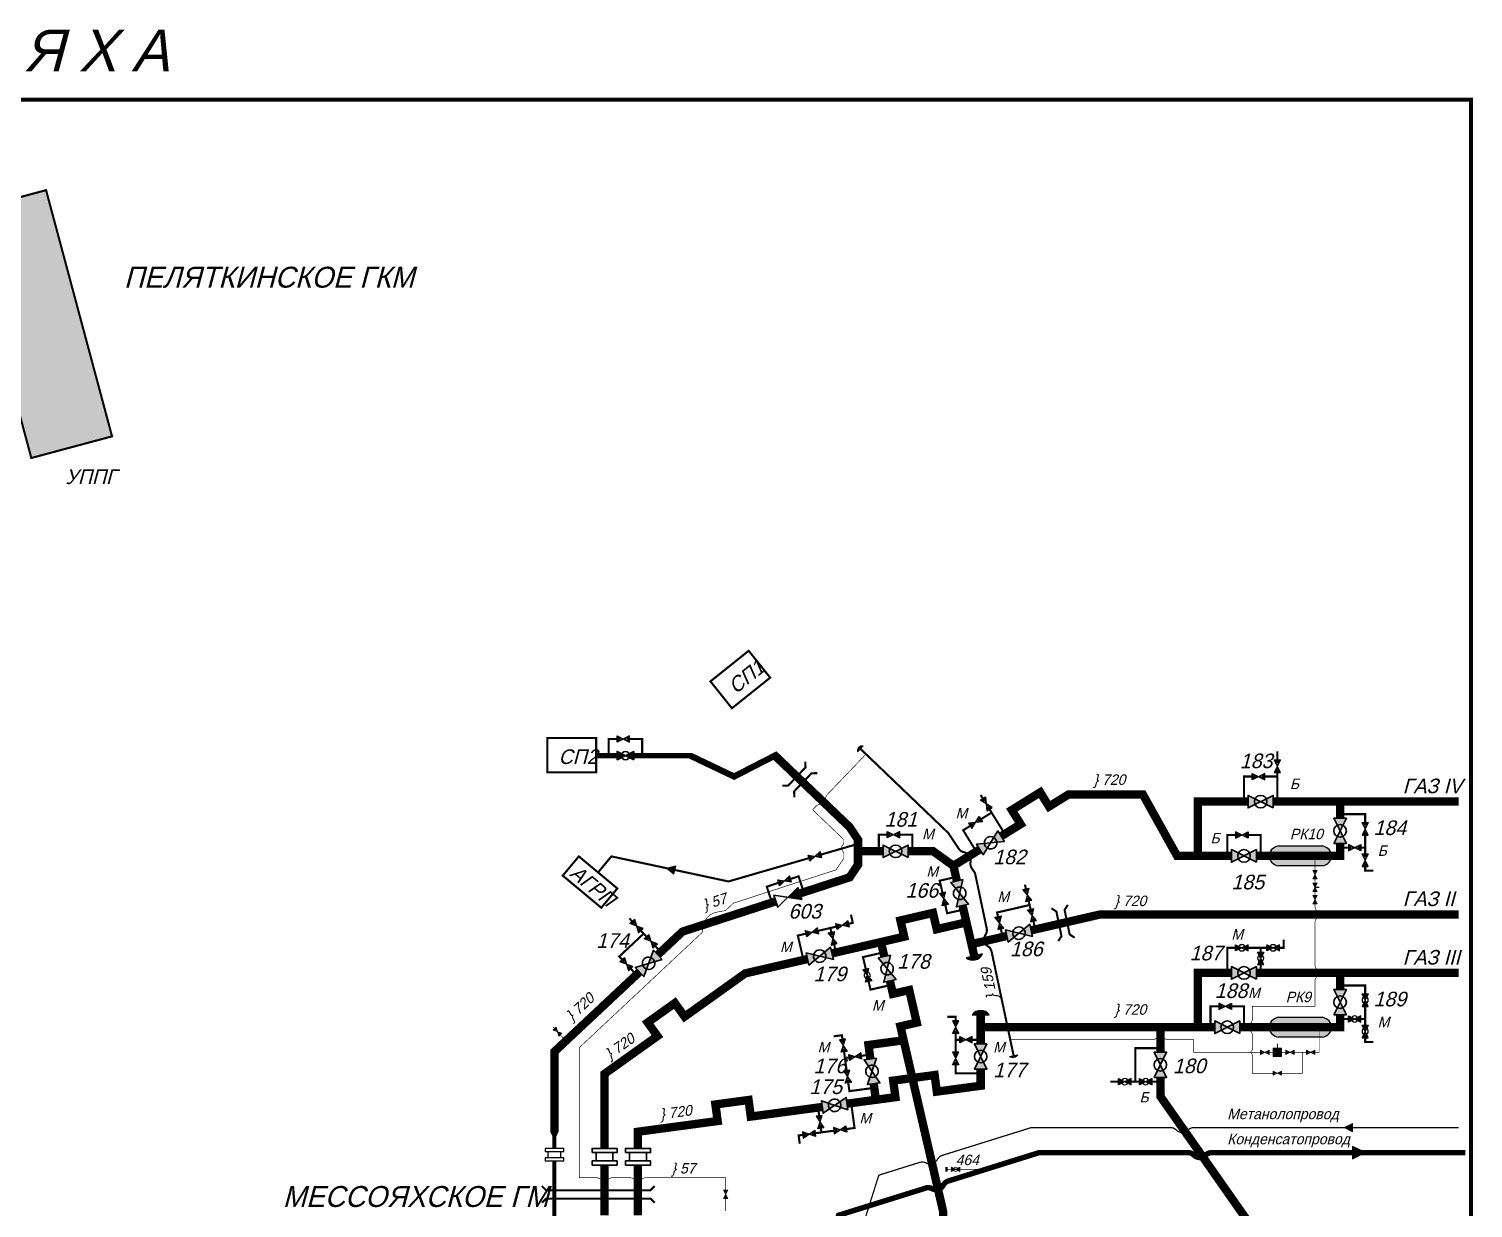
# Paper-space layout 'Layout1' of a CAD drawing. Header units: millimetres. Extents: x 4 to 970, y 6 to 602.
# Drawn here: x 624 to 969.5, y 319.9 to 602.1 of the extents above; entities that cross this region are included whole.
import ezdxf

# ---------------------------------------------------------------- set-up
doc = ezdxf.new("R2010")
doc.units = ezdxf.units.MM
for name, color, linetype in [('ВТС', 7, 'Continuous'), ('Диафрагмы', 7, 'Continuous'), ('Заглушки сферич.', 7, 'Continuous'), ('Заглушки фланц.', 7, 'Continuous'), ('Задвижки ручн.ВД', 7, 'Continuous'), ('Клапаны обр.', 7, 'Continuous'), ('Краны шар.ВД', 7, 'Continuous'), ('Напр.потока ср.жидк.', 7, 'Continuous'), ('Переезды', 7, 'Continuous'), ('Площадки', 7, 'Continuous'), ('Рамка', 7, 'Continuous'), ('Трубы 0057', 7, 'Continuous'), ('Трубы 0114', 7, 'Continuous'), ('Трубы 0159', 7, 'Continuous'), ('Трубы 0273', 7, 'Continuous'), ('Трубы 0325', 7, 'Continuous'), ('Трубы 0720', 7, 'Continuous'), ('Э01', 7, 'Continuous')]:
    doc.layers.add(name, color=color, linetype=linetype)
doc.styles.add('# елементов', font='ruslat.shx', dxfattribs={"oblique": 15, "height": 2.5})
doc.styles.add('# елементов 3.5', font='ruslat.shx', dxfattribs={"oblique": 15, "height": 3.5})
doc.styles.add('Наим. объектов', font='ruslat.shx', dxfattribs={"oblique": 15, "height": 3.5})
doc.styles.add('Наим. труб', font='ruslat.shx', dxfattribs={"oblique": 15, "height": 2.5})
doc.styles.add('Рамка 10', font='ruslat.shx', dxfattribs={"oblique": 15, "height": 10})
doc.styles.add('Рамка 5', font='ruslat.shx', dxfattribs={"oblique": 15, "height": 5})

# ---------------------------------------------------------------- blocks, each defined once
blk = doc.blocks.new('Задвижка ручн.ВД')
at = {"layer": 'Задвижки ручн.ВД', "linetype": 'ByBlock', "lineweight": -2}
h = blk.add_hatch(color=0, dxfattribs=at)
edge = h.paths.add_edge_path()
edge.add_ellipse((0.5, 0), major_axis=(0.177, 0.177), ratio=1, start_angle=108.4349, end_angle=135, ccw=False)
edge.add_line((0.28, 0.11), (0, 0.25))
edge.add_line((0, 0.25), (0, -0.25))
edge.add_line((0, -0.25), (0.28, -0.11))
edge.add_ellipse((0.5, 0), major_axis=(-0.177, 0.177), ratio=1, start_angle=45, end_angle=71.5651, ccw=False)
edge = h.paths.add_edge_path()
edge.add_line((0.5, 0), (0.28, 0.11))
edge.add_ellipse((0.5, 0), major_axis=(0.177, 0.177), ratio=1, start_angle=108.4349, end_angle=135)
edge.add_ellipse((0.5, 0), major_axis=(-0.177, 0.177), ratio=1, start_angle=45, end_angle=71.5651)
edge.add_line((0.28, -0.11), (0.5, 0))
edge = h.paths.add_edge_path()
edge.add_line((0.5, 0), (0.72, -0.11))
edge.add_ellipse((0.5, 0), major_axis=(0.177, 0.177), ratio=1, start_angle=288.4349, end_angle=315)
edge.add_ellipse((0.5, 0), major_axis=(-0.177, 0.177), ratio=1, start_angle=225, end_angle=251.5651)
edge.add_line((0.72, 0.11), (0.5, 0))
edge = h.paths.add_edge_path()
edge.add_ellipse((0.5, 0), major_axis=(0.177, 0.177), ratio=1, start_angle=288.4349, end_angle=315, ccw=False)
edge.add_line((0.72, -0.11), (1, -0.25))
edge.add_line((1, -0.25), (1, 0.25))
edge.add_line((1, 0.25), (0.72, 0.11))
edge.add_ellipse((0.5, 0), major_axis=(-0.177, 0.177), ratio=1, start_angle=225, end_angle=251.5651, ccw=False)
at = {"layer": 'Задвижки ручн.ВД', "color": 0, "linetype": 'ByBlock', "lineweight": -2}
blk.add_lwpolyline([(1, 0.25), (0, -0.25), (0, 0.25), (1, -0.25)], close=True, dxfattribs=at)
blk = doc.blocks.new('Диафрагма')
at = {"layer": 'Диафрагмы', "color": 0, "linetype": 'ByBlock', "lineweight": -2}
for p, q in [((0.75, 0.5), (0.25, 0.5)), ((0.75, -0.5), (0.25, -0.5))]:
    blk.add_line(p, q, dxfattribs=at)
for points in [[(0.25, -0.75), (0.25, 0.75), (0, 0.75), (0, -0.75)], [(1, -0.75), (1, 0.75), (0.75, 0.75), (0.75, -0.75)]]:
    blk.add_lwpolyline(points, close=True, dxfattribs=at)
blk = doc.blocks.new('Пересеч. 057-720')
at = {"layer": 'Трубы 0057', "const_width": 0.15}
blk.add_lwpolyline([(-1.95, 0, -0.148069), (-1.12, -0.25), (-0.83, -0.45, 0.302776), (0.83, -0.45), (1.12, -0.25, -0.148069), (1.95, 0)], format="xyb", dxfattribs=at)
blk = doc.blocks.new('Напр.потока ср.жидк.')
at = {"layer": 'Напр.потока ср.жидк.', "linetype": 'ByBlock', "lineweight": -2}
blk.add_hatch(color=0, dxfattribs=at).paths.add_polyline_path([(0, 0.5), (0, -0.5), (1, 0)])
at = {"layer": 'Напр.потока ср.жидк.', "color": 0, "linetype": 'ByBlock', "lineweight": -2}
blk.add_lwpolyline([(0, 0.5), (0, -0.5), (1, 0), (0, 0.5)], dxfattribs=at)
blk = doc.blocks.new('Кран шар.ВД')
at = {"layer": 'Краны шар.ВД', "linetype": 'ByBlock', "lineweight": -2}
h = blk.add_hatch(color=0, dxfattribs=at)
edge = h.paths.add_edge_path()
edge.add_ellipse((0.5, 0), major_axis=(0.177, 0.177), ratio=1, start_angle=108.43495, end_angle=135, ccw=False)
edge.add_line((0.276, 0.112), (0, 0.25))
edge.add_line((0, 0.25), (0, -0.25))
edge.add_line((0, -0.25), (0.276, -0.112))
edge.add_ellipse((0.5, 0), major_axis=(-0.177, 0.177), ratio=1, start_angle=45, end_angle=71.56505, ccw=False)
edge = h.paths.add_edge_path()
edge.add_line((0.5, 0), (0.276, 0.112))
edge.add_ellipse((0.5, 0), major_axis=(0.177, 0.177), ratio=1, start_angle=108.43495, end_angle=135)
edge.add_ellipse((0.5, 0), major_axis=(-0.177, 0.177), ratio=1, start_angle=45, end_angle=71.56505)
edge.add_line((0.276, -0.112), (0.5, 0))
edge = h.paths.add_edge_path()
edge.add_line((0.5, 0), (0.724, -0.112))
edge.add_ellipse((0.5, 0), major_axis=(0.177, 0.177), ratio=1, start_angle=288.43495, end_angle=315)
edge.add_ellipse((0.5, 0), major_axis=(-0.177, 0.177), ratio=1, start_angle=225, end_angle=251.56505)
edge.add_line((0.724, 0.112), (0.5, 0))
edge = h.paths.add_edge_path()
edge.add_ellipse((0.5, 0), major_axis=(0.177, 0.177), ratio=1, start_angle=288.43495, end_angle=315, ccw=False)
edge.add_line((0.724, -0.112), (1, -0.25))
edge.add_line((1, -0.25), (1, 0.25))
edge.add_line((1, 0.25), (0.724, 0.112))
edge.add_ellipse((0.5, 0), major_axis=(-0.177, 0.177), ratio=1, start_angle=225, end_angle=251.56505, ccw=False)
at = {"layer": 'Краны шар.ВД', "color": 0, "linetype": 'ByBlock', "lineweight": -2}
blk.add_lwpolyline([(0, 0.25), (1, -0.25), (1, 0.25), (0, -0.25)], close=True, dxfattribs=at)
blk.add_lwpolyline([(0.25, 0, 1), (0.75, 0, 1), (0.25, 0)], format="xyb", close=True, dxfattribs=at)
blk = doc.blocks.new('Заглушка фланц.')
at = {"layer": 'Заглушки фланц.'}
for points in [[(0, 0.5), (0, -0.5)], [(0.25, 0.5), (0.25, -0.5)]]:
    blk.add_lwpolyline(points, dxfattribs=at)
blk = doc.blocks.new('ВТС')
at = {"layer": 'ВТС', "linetype": 'ByBlock', "lineweight": -2}
blk.add_hatch(color=0, dxfattribs=at).paths.add_polyline_path([(0.15, 0.2, 0.75), (0.15, -0.2), (0.85, -0.2, 0.75), (0.85, 0.2)])
at = {"layer": 'ВТС', "color": 0, "linetype": 'ByBlock', "lineweight": -2}
blk.add_lwpolyline([(0.15, -0.2, -0.75), (0.15, 0.2), (0.85, 0.2, -0.75), (0.85, -0.2)], format="xyb", close=True, dxfattribs=at)
blk = doc.blocks.new('Э01')
at = {"layer": 'Э01', "linetype": 'ByBlock', "lineweight": -2}
blk.add_hatch(color=0, dxfattribs=at).paths.add_polyline_path([(0, 0.5), (0, -0.5), (1, -0.5), (1, 0.5)])
at = {"layer": 'Э01', "color": 0, "linetype": 'ByBlock', "lineweight": -2}
blk.add_lwpolyline([(0, 0.5), (1, 0.5), (1, -0.5), (0, -0.5)], close=True, dxfattribs=at)
blk.add_lwpolyline([(0.5, 0.5), (0.5, 1)], dxfattribs=at)
blk = doc.blocks.new('Пересеч. 057-114')
at = {"layer": 'Трубы 0057', "const_width": 0.15}
blk.add_lwpolyline([(-0.71, 0, -0.198912), (-0.35, -0.15), (-0.35, -0.15, 0.414214), (0.35, -0.15), (0.35, -0.15, -0.198912), (0.71, 0)], format="xyb", dxfattribs=at)
blk = doc.blocks.new('Пересеч. 114-720')
at = {"layer": 'Трубы 0114', "color": 0, "linetype": 'ByBlock', "lineweight": -2, "const_width": 0.3}
blk.add_lwpolyline([(-2.83, 0, -0.198912), (-1.41, -0.59), (-1.41, -0.59, 0.414214), (1.41, -0.59), (1.41, -0.59, -0.198912), (2.83, 0)], format="xyb", dxfattribs=at)
blk = doc.blocks.new('Пересеч. 325-720')
at = {"layer": 'Трубы 0325', "color": 0, "linetype": 'ByBlock', "lineweight": -2, "const_width": 1.3}
blk.add_lwpolyline([(-2.83, 0, -0.198912), (-1.41, -0.59), (-1.41, -0.59, 0.414214), (1.41, -0.59), (1.41, -0.59, -0.198912), (2.83, 0)], format="xyb", dxfattribs=at)
blk = doc.blocks.new('Заглушка сфер.')
at = {"layer": 'Заглушки сферич.', "linetype": 'ByBlock', "lineweight": -2}
blk.add_hatch(color=0, dxfattribs=at).paths.add_polyline_path([(0, 0.5, 0.5), (0, -0.5)])
at = {"layer": 'Заглушки сферич.', "color": 0, "linetype": 'ByBlock', "lineweight": -2}
blk.add_line((0, -0.5), (0, 0.5), dxfattribs=at)
blk.add_arc((0.375, 0), 0.625, 126.8699, 233.1301, dxfattribs=at)
blk = doc.blocks.new('Пересеч. 057-325')
at = {"layer": 'Трубы 0057', "const_width": 0.15}
blk.add_lwpolyline([(-1.41, 0, -0.198912), (-0.71, -0.29), (-0.71, -0.29, 0.414214), (0.71, -0.29), (0.71, -0.29, -0.198912), (1.41, 0)], format="xyb", dxfattribs=at)
blk = doc.blocks.new('Пересеч. 159-720')
at = {"layer": 'Трубы 0159', "const_width": 0.5}
blk.add_lwpolyline([(-2.83, 0, -0.198912), (-1.41, -0.59), (-1.41, -0.59, 0.414214), (1.41, -0.59), (1.41, -0.59, -0.198912), (2.83, 0)], format="xyb", dxfattribs=at)
blk = doc.blocks.new('Клапан обр.')
at = {"layer": 'Клапаны обр.', "linetype": 'ByBlock', "lineweight": -2}
blk.add_hatch(color=0, dxfattribs=at).paths.add_polyline_path([(0, 0.25), (0, -0.25), (0.5, 0)])
at = {"layer": 'Клапаны обр.', "color": 0, "linetype": 'ByBlock', "lineweight": -2}
blk.add_lwpolyline([(0, -0.25), (0, 0.25), (1, -0.25), (1, 0.25)], close=True, dxfattribs=at)

psp = doc.layouts.get("Layout1")

# ---------------------------------------------------------------- hatches: boundary and pattern name
at = {"layer": 'Площадки', "lineweight": 15}
psp.add_hatch(color=9, dxfattribs=at).paths.add_polyline_path([(628.07, 563.52), (608.76, 558.34), (624.54, 499.42), (643.86, 504.6)])

# ---------------------------------------------------------------- linework, layer by layer
at = {"layer": 'Задвижки ручн.ВД', "lineweight": 25}
psp.add_line((931.71, 396.69), (932.71, 396.69), dxfattribs=at)
at = {"layer": 'Переезды', "const_width": 0.5}
for points in [[(809.76, 426.77), (809.79, 425.36), (805.64, 421.03), (804.22, 421)], [(812.65, 424), (811.23, 423.97), (807.08, 419.64), (807.11, 418.23)], [(868.65, 391.65), (869.83, 390.87), (871.05, 385), (870.28, 383.82)], [(872.57, 392.46), (871.79, 391.28), (873.01, 385.41), (874.19, 384.63)], [(746.71, 325.19), (747.71, 324.19), (772.71, 324.19), (773.71, 325.19)], [(746.71, 321.19), (747.71, 322.19), (772.71, 322.19), (773.71, 321.19)]]:
    psp.add_lwpolyline(points, dxfattribs=at)
at = {"layer": 'Площадки', "const_width": 0.5}
for points in [[(608.76, 558.34), (628.07, 563.52), (643.86, 504.6), (624.54, 499.42)], [(787.05, 445.96), (796.2, 453.28), (801.34, 446.85), (792.19, 439.53)], [(747.99, 432.42), (759.71, 432.42), (759.71, 424.19), (747.99, 424.19)], [(755.55, 404.08), (764.77, 396.4), (760.93, 391.79), (751.71, 399.47)]]:
    psp.add_lwpolyline(points, close=True, dxfattribs=at)
at = {"layer": 'Рамка', "const_width": 1}
psp.add_lwpolyline([(969.05, 6.19), (4.71, 6.19), (4.71, 585.19), (969.05, 585.19)], close=True, dxfattribs=at)
at = {"layer": 'Трубы 0057', "const_width": 0.15}
for points in [[(824.27, 428.55), (815.02, 418.9)], [(812.31, 416.08), (811.51, 415.23), (818.97, 408.08), (818.97, 407.51)], [(931.71, 404.19), (931.71, 400.69)], [(931.71, 398.69), (931.71, 397.69)], [(931.71, 395.69), (931.71, 394.69)], [(931.71, 392.69), (931.71, 392.15)], [(931.71, 388.24), (931.71, 378.15)], [(931.71, 374.24), (931.71, 368.19), (916.71, 368.19), (916.71, 365.15)], [(749.74, 362.86), (749.4, 363.23)], [(932.71, 363.19), (932.71, 357.19), (931.71, 357.19)], [(752.48, 359.94), (751.11, 361.4)], [(892.76, 360.19), (858.79, 360.19)], [(918.71, 357.19), (902.71, 357.19), (902.71, 360.19), (896.67, 360.19)], [(916.71, 361.24), (916.71, 357.9)], [(916.71, 356.49), (916.71, 352.19), (921.71, 352.19)], [(924.71, 357.19), (920.71, 357.19)], [(923.71, 352.19), (928.71, 352.19), (928.71, 357.19)], [(929.71, 357.19), (926.71, 357.19)], [(843.71, 329.19), (844.71, 329.19)], [(846.71, 329.19), (852.91, 329.19)], [(763.67, 327.19), (767.76, 327.19)], [(771.67, 327.19), (790.71, 327.19), (790.71, 324.19)], [(790.71, 322.19), (790.71, 319.19)]]:
    psp.add_lwpolyline(points, dxfattribs=at)
at = {"layer": 'Трубы 0057'}
psp.add_lwpolyline([(818.97, 404.68, 0.15, 0.15, 0), (818.97, 403.66, 0.15, 0.15, 0), (817.1, 400.86, 0.15, 0.15, 0), (792.54, 392.88, 0.15, 0.15, 0), (790.68, 391.13, 0.15, 0.15, 0), (788.55, 390.73, 0.15, 0.15, 0.322692), (785.32, 387.34, 0.15, 0.15, 0), (785.13, 385.93, 0.15, 0.15, 0), (755.71, 358.35, 0.15, 0.15, 0), (755.71, 327.19, 0.15, 0.15, 0), (759.76, 327.19, 0, 0, 0)], format="xyseb", dxfattribs=at)
at = {"layer": 'Трубы 0114', "color": 5, "const_width": 0.3}
for points in [[(842.53, 332.53), (863.84, 339.19), (897.11, 339.19)], [(902.76, 339.19), (966.05, 339.19)], [(818.71, 272.02), (818.71, 278.19), (814.71, 278.19), (814.71, 286.19), (818.71, 286.19), (818.71, 300.48), (827.34, 327.79), (837.13, 330.85)]]:
    psp.add_lwpolyline(points, dxfattribs=at)
at = {"layer": 'Трубы 0159', "const_width": 0.5}
for points in [[(764.71, 432.19), (762.71, 432.19), (762.71, 428.19)], [(922.71, 427.19), (922.71, 429.19)], [(916.71, 423.19), (914.71, 423.19), (914.71, 417.19)], [(922.71, 423.19), (919.71, 423.19)], [(922.71, 417.19), (922.71, 424.19)], [(852.22, 417.95), (851.69, 418.8)], [(851.77, 412.97), (854.33, 414.55)], [(857.49, 409.45), (853.8, 415.4)], [(850.68, 405.23), (847.52, 410.33), (849.22, 411.39)], [(943.71, 412.19), (943.71, 414.19), (937.71, 414.19)], [(829.35, 409.3), (827.35, 409.3), (827.35, 405.3)], [(912.71, 409.19), (910.71, 409.19), (910.71, 404.19)], [(943.71, 409.19), (943.71, 404.69)], [(810.64, 403.67), (791.36, 398.08), (763.36, 404.08), (760.16, 400.24)], [(822.36, 407.08), (813.52, 404.51)], [(937.71, 406.19), (939.71, 406.19)], [(942.71, 406.19), (943.71, 406.19)], [(853.16, 386.82), (850.36, 400.08), (849.59, 401.23)], [(809.37, 395.51), (808.14, 399.31), (806.24, 398.69)], [(862.53, 396.35), (862.3, 397.32)], [(843.25, 392.41), (843.7, 390.46), (847.6, 391.36)], [(855.86, 389.68), (855.63, 390.65), (863.43, 392.45)], [(863.65, 391.48), (863.2, 393.42)], [(768.33, 388.51), (767.64, 389.24)], [(812.83, 386.27), (817.21, 387.28)], [(815.98, 385.97), (815.75, 386.94)], [(864.78, 386.6), (864.33, 388.55)], [(765.91, 379.39), (765.23, 380.12), (771.06, 385.59)], [(771.75, 384.86), (770.38, 386.32)], [(809.91, 385.59), (807.96, 385.14), (809.31, 379.3)], [(856.98, 384.8), (856.53, 386.75)], [(775.17, 381.21), (773.8, 382.67)], [(817.1, 381.09), (816.65, 383.04)], [(859.6, 356.4), (854.33, 381.29)], [(912.71, 382.19), (910.71, 382.19), (910.71, 376.19)], [(915.71, 382.19), (920.21, 382.19)], [(918.71, 381.19), (918.71, 382.19)], [(769.33, 375.74), (767.96, 377.2)], [(918.71, 376.19), (918.71, 378.19)], [(824.9, 374.14), (825.35, 372.19), (830.22, 373.31)], [(943.71, 371.19), (943.71, 373.19), (937.71, 373.19)], [(908.71, 368.19), (906.71, 368.19), (906.71, 363.19)], [(943.71, 368.19), (943.71, 363.69)], [(937.71, 365.19), (939.71, 365.19)], [(942.71, 365.19), (943.71, 365.19)], [(845.71, 357.19), (845.71, 361.69)], [(846.71, 360.19), (845.71, 360.19)], [(851.71, 360.19), (849.71, 360.19)], [(819.63, 352.85), (819.03, 357.31)], [(820.22, 355.96), (819.23, 355.82)], [(825.18, 356.62), (823.2, 356.36)], [(894.71, 358.19), (888.71, 358.19), (888.71, 350.19)], [(845.71, 354.19), (845.71, 352.19), (851.71, 352.19)], [(820.03, 349.88), (820.3, 347.9), (826.24, 348.69)], [(884.71, 350.19), (882.71, 350.19)], [(889.71, 350.19), (887.71, 350.19)], [(894.71, 350.19), (892.71, 350.19)], [(812.81, 343.97), (813.07, 341.99)], [(819.55, 338.82), (821.53, 339.09), (820.73, 345.04)], [(813.47, 339.02), (813.6, 338.03)], [(816.58, 338.43), (812.12, 337.83)]]:
    psp.add_lwpolyline(points, dxfattribs=at)
at = {"layer": 'Трубы 0159'}
for points in [[(770.71, 428.19, 0.5, 0.5, 0), (770.71, 432.19, 0.5, 0.5, 0), (767.71, 432.19, 0, 0, 0)], [(846.45, 405.94, 0.5, 0.5, 0), (843.95, 409.69, 0.5, 0.5, 0), (822.92, 429.84, 0, 0, 0)], [(835.35, 405.3, 0.5, 0.5, 0), (835.35, 409.3, 0.5, 0.5, 0), (832.35, 409.3, 0, 0, 0)], [(918.71, 404.19, 0.5, 0.5, 0), (918.71, 409.19, 0.5, 0.5, 0), (915.71, 409.19, 0, 0, 0)], [(943.71, 401.69, 0.5, 0.5, 0), (943.71, 400.69, 0.5, 0.5, 0), (945.71, 400.69, 0, 0, 0)], [(801.77, 393.03, 0.5, 0.5, 0), (800.53, 396.84, 0.5, 0.5, 0), (803.38, 397.77, 0, 0, 0)], [(845.8, 399.16, 0.5, 0.5, 0), (841.9, 398.26, 0.5, 0.5, 0), (842.58, 395.34, 0, 0, 0)], [(820.14, 387.95, 0.5, 0.5, 0), (821.11, 388.18, 0.5, 0.5, 0), (820.66, 390.13, 0, 0, 0)], [(923.21, 382.19, 0.5, 0.5, 0), (924.21, 382.19, 0.5, 0.5, 0), (924.21, 384.19, 0, 0, 0)], [(828.43, 381.11, 0.5, 0.5, 0), (823.55, 379.98, 0.5, 0.5, 0), (824.23, 377.06, 0, 0, 0)], [(914.71, 363.19, 0.5, 0.5, 0), (914.71, 368.19, 0.5, 0.5, 0), (911.71, 368.19, 0, 0, 0)], [(845.71, 364.69, 0.5, 0.5, 0), (845.71, 365.69, 0.5, 0.5, 0), (843.71, 365.69, 0, 0, 0)], [(818.64, 360.28, 0.5, 0.5, 0), (818.5, 361.28, 0.5, 0.5, 0), (816.52, 361.01, 0, 0, 0)], [(943.71, 360.69, 0.5, 0.5, 0), (943.71, 359.69, 0.5, 0.5, 0), (945.71, 359.69, 0, 0, 0)], [(809.14, 337.43, 0.5, 0.5, 0), (808.15, 337.3, 0.5, 0.5, 0), (808.42, 335.31, 0, 0, 0)]]:
    psp.add_lwpolyline(points, format="xyseb", dxfattribs=at)
at = {"layer": 'Трубы 0273', "const_width": 1}
for points in [[(749.71, 334.19), (749.71, 337.19)], [(749.71, 290.19), (749.71, 294.19), (740.71, 294.19), (740.71, 312.19), (749.71, 312.19), (749.71, 331.19)]]:
    psp.add_lwpolyline(points, dxfattribs=at)
at = {"layer": 'Трубы 0325', "color": 1, "const_width": 1.3}
for points in [[(843.95, 326.39), (865.71, 333.19), (901.31, 333.19)], [(906.96, 333.19), (967.71, 333.19)], [(811.71, 272.02), (811.71, 278.19), (807.71, 278.19), (807.71, 286.19), (811.71, 286.19), (811.71, 299.19), (817.71, 318.19), (838.55, 324.7)]]:
    psp.add_lwpolyline(points, dxfattribs=at)
at = {"layer": 'Трубы 0720'}
for points in [[(764.71, 428.2, 1.3, 1.3, 0), (759.71, 428.19, 0, 0, 0)], [(808.42, 395.2, 2, 2, 0), (820.36, 399.08, 2, 2, 0), (822.36, 402.08, 2, 2, 0), (822.36, 408.08, 2, 2, 0), (820.36, 411.08, 2, 2, 0), (802.48, 428.21, 1.5, 1.5, 0), (792.71, 423.19, 1.5, 1.5, 0), (782.18, 428.21, 1.3, 1.3, 0), (768.71, 428.2, 1.3, 1.3, 0)], [(911.71, 404.19, 2, 2, 0), (898.71, 404.19, 2, 2, 0), (890.52, 418.9, 2, 2, 0), (872.74, 418.9, 2, 2, 0), (868.07, 416.01, 2, 2, 0), (865.96, 419.41, 2, 2, 0), (859.16, 415.19, 2, 2, 0), (861.27, 411.79, 2, 2, 0), (856.64, 408.92, 0, 0, 0)], [(966.05, 417.19, 2, 2, 0), (921.71, 417.19, 0, 0, 0)], [(847.37, 392.34, 2, 2, 0), (850.16, 380.28, 0, 0, 0)], [(966.05, 390.19, 2, 2, 0), (880.33, 390.19, 2, 2, 0), (863.8, 386.38, 0, 0, 0)], [(761.71, 334.19, 2, 2, 0), (761.71, 352.05, 2, 2, 0), (774.36, 361.08, 2, 2, 0), (772.03, 364.33, 2, 2, 0), (778.54, 368.98, 2, 2, 0), (780.87, 365.73, 2, 2, 0), (795.36, 376.08, 2, 2, 0), (810.28, 379.52, 0, 0, 0)], [(749.71, 338.19, 2, 2, 0), (749.71, 357.35, 2, 2, 0), (770.06, 376.42, 0, 0, 0)], [(917.71, 376.19, 2, 2, 0), (966.05, 376.19, 2, 2, 0)], [(842.71, 307.19, 2, 2, 0), (842.71, 319.19, 2, 2, 0), (832.51, 363.4, 2, 2, 0), (836.41, 364.3, 2, 2, 0), (834.61, 372.09, 2, 2, 0), (830.71, 371.19, 2, 2, 0), (830, 374.29, 0, 0, 0)], [(851.71, 359.19, 2, 2, 0), (851.71, 366.19, 0, 0, 0)], [(826.11, 349.68, 2, 2, 0), (826.63, 345.83, 0, 0, 0)], [(894.71, 351.19, 2, 2, 0), (894.71, 346.65, 2, 2, 0), (921.05, 309.03, 2, 2, 0), (924.33, 311.32, 2, 2, 0), (928.92, 304.77, 2, 2, 0), (925.64, 302.48, 2, 2, 0), (928.51, 298.38, 0, 0, 0)], [(749.71, 337.19, 1, 2, 0), (749.71, 338.19, 2, 2, 0)]]:
    psp.add_lwpolyline(points, format="xyseb", dxfattribs=at)
at = {"layer": 'Трубы 0720', "const_width": 2}
for points in [[(915.71, 417.19), (903.71, 417.19), (903.71, 404.19)], [(937.71, 417.19), (937.71, 413.19)], [(937.71, 407.19), (937.71, 404.19), (917.71, 404.19)], [(823.35, 405.3), (828.35, 405.3)], [(834.35, 405.3), (840.35, 405.3), (845.18, 401.83)], [(845.18, 401.83), (851.53, 405.76)], [(845.18, 401.83), (846.02, 398.18)], [(774.44, 380.53), (780.36, 386.08), (802.72, 393.34)], [(816.13, 380.87), (833.41, 384.86), (832.51, 388.75), (840.3, 390.55), (841.2, 386.66), (848.31, 388.3)], [(828.65, 380.13), (827.86, 383.58)], [(849.51, 383.08), (857.96, 385.03)], [(911.71, 376.19), (903.71, 376.19), (903.71, 363.19)], [(937.71, 376.19), (937.71, 372.19)], [(937.71, 366.19), (937.71, 363.19), (913.71, 363.19)], [(907.71, 363.19), (851.71, 363.19)], [(894.71, 363.19), (894.71, 357.19)], [(833.28, 360.07), (824.87, 358.94), (825.31, 355.63)], [(819.74, 344.9), (831.31, 346.46), (830.78, 350.42), (840.69, 351.75), (841.22, 347.79), (851.71, 349.19), (851.71, 353.19)], [(769.71, 334.19), (769.71, 338.19), (788.77, 340.75), (788.24, 344.71), (796.17, 345.78), (796.7, 341.81), (813.8, 344.11)], [(761.71, 318.19), (761.71, 330.19)], [(769.71, 318.19), (769.71, 330.19)]]:
    psp.add_lwpolyline(points, dxfattribs=at)

# ---------------------------------------------------------------- block references
at = {"layer": 'ВТС', "xscale": 15, "yscale": 12}
for p in [(920.71, 404.19), (920.71, 363.19)]:
    psp.add_blockref('ВТС', p, dxfattribs=at)
at = {"layer": 'Диафрагмы', "lineweight": 25, "xscale": 3, "yscale": 3, "rotation": 270}
psp.add_blockref('Диафрагма', (749.71, 334.19), dxfattribs=at)
at = {"layer": 'Диафрагмы', "lineweight": 35, "xscale": 4, "yscale": 4, "rotation": 270}
for p in [(761.71, 334.19), (769.71, 334.19)]:
    psp.add_blockref('Диафрагма', p, dxfattribs=at)
at = {"layer": 'Заглушки сферич.', "lineweight": 15, "xscale": 2, "yscale": 2}
for p, rotation in [((822.92, 429.84), 316.2188752351313), ((859.6, 356.4), 102.7243556854225)]:
    psp.add_blockref('Заглушка сфер.', p, dxfattribs=dict(at, rotation=rotation))
at = {"layer": 'Заглушки сферич.', "xscale": 4, "yscale": 4}
for p, rotation in [((850.16, 380.28), 102.9946167919159), ((851.71, 366.19), 270)]:
    psp.add_blockref('Заглушка сфер.', p, dxfattribs=dict(at, rotation=rotation))
at = {"layer": 'Заглушки фланц.', "lineweight": 13, "rotation": 180}
psp.add_blockref('Заглушка фланц.', (843.71, 329.19), dxfattribs=at)
at = {"layer": 'Задвижки ручн.ВД', "lineweight": 25, "xscale": -3, "yscale": 3}
for p in [(767.71, 432.19), (919.71, 423.19), (832.35, 409.3), (849.71, 360.19)]:
    psp.add_blockref('Задвижка ручн.ВД', p, dxfattribs=at)
at = {"layer": 'Задвижки ручн.ВД', "lineweight": 25, "yscale": 3}
for p, xscale, rotation in [((922.71, 424.19), -3, 270), ((853.8, 415.4), -3, 301.7821371564979), ((849.22, 411.39), -3, 211.7821371564972), ((943.71, 409.19), -3, 270), ((915.71, 409.19), 3, 180), ((813.52, 404.51), -3, 16.18920625702672), ((939.71, 406.19), -3, 180), ((943.71, 401.69), -3, 270), ((803.38, 397.77), 3, 18.00416160591335), ((842.58, 395.34), -3, 102.9946167919166), ((863.2, 393.42), -3.000000000000001, 282.9946167919163), ((864.33, 388.55), -3.000000000000001, 282.9946167919163), ((770.38, 386.32), -3, 313.1523897340059), ((820.14, 387.95), -3, 12.9946167919165), ((856.53, 386.75), -3.000000000000001, 282.9946167919163), ((773.8, 382.67), -3, 313.1523897340059), ((812.83, 386.27), -3, 12.9946167919165), ((816.65, 383.04), -3, 282.9946167919165), ((767.96, 377.2), -3, 313.1523897340059), ((911.71, 368.19), 3, 180), ((845.71, 364.69), -3, 90), ((818.64, 360.28), -3, 97.64040676102616), ((823.2, 356.36), -3, 7.640406761026153), ((845.71, 357.19), -3, 90), ((819.63, 352.85), -3, 97.64040676102616), ((813.07, 341.99), -3, 97.6404067610267), ((816.58, 338.43), -3, 187.6404067610268), ((809.14, 337.43), -3, 187.6404067610268)]:
    psp.add_blockref('Задвижка ручн.ВД', p, dxfattribs=dict(at, xscale=xscale, rotation=rotation))
at = {"layer": 'Задвижки ручн.ВД', "lineweight": 15, "xscale": 2, "yscale": 2}
for p, rotation in [((931.71, 398.69), 90), ((931.71, 395.69), 90), ((931.71, 392.69), 90), ((751.11, 361.4), 133.1523897340056), ((790.71, 324.19), 270)]:
    psp.add_blockref('Задвижка ручн.ВД', p, dxfattribs=dict(at, rotation=rotation))
for p in [(918.71, 357.19), (924.71, 357.19), (929.71, 357.19), (921.71, 352.19)]:
    psp.add_blockref('Задвижка ручн.ВД', p, dxfattribs=at)
at = {"layer": 'Клапаны обр.', "lineweight": 35, "xscale": 6, "yscale": 6, "rotation": 198.0041616059133}
psp.add_blockref('Клапан обр.', (808.42, 395.2), dxfattribs=at)
at = {"layer": 'Краны шар.ВД', "lineweight": 35}
for p, xscale, yscale, rotation in [((768.71, 428.19), 4, 4, 180), ((921.71, 417.19), 6, 6, 180), ((937.71, 407.19), 6, 6, 89.99999999999999), ((856.64, 408.92), 6, 6, 211.7821371564979), ((834.35, 405.3), 6, 6, 180), ((917.71, 404.19), 6, 6, 180), ((846.02, 398.18), 6, 6, 282.9946167919166), ((863.8, 386.38), 6, 6, 192.9946167919163), ((774.44, 380.53), 6, 6, 223.1523897340058), ((816.13, 380.87), 6.000000000000002, 6, 192.9946167919165), ((828.65, 380.13), 6, 6, 282.9946167919165), ((917.71, 376.19), 6, 6, 180), ((937.71, 366.19), 6, 6, 89.99999999999999), ((913.71, 363.19), 6, 6, 180), ((851.71, 359.19), 6, 6, 270), ((894.71, 351.19), 6, 6, 89.99999999999999), ((825.31, 355.63), 6, 6, 277.6404067610262), ((819.74, 344.9), 6, 6, 187.6404067610268)]:
    psp.add_blockref('Кран шар.ВД', p, dxfattribs=dict(at, xscale=xscale, yscale=yscale, rotation=rotation))
at = {"layer": 'Краны шар.ВД', "lineweight": 25, "xscale": 3, "yscale": 3}
for p in [(912.71, 382.19), (920.21, 382.19), (939.71, 365.19), (884.71, 350.19), (889.71, 350.19)]:
    psp.add_blockref('Кран шар.ВД', p, dxfattribs=at)
for p, rotation in [((918.71, 381.19), 270), ((824.9, 374.14), 102.9946167919165), ((943.71, 371.19), 270), ((943.71, 363.69), 270)]:
    psp.add_blockref('Кран шар.ВД', p, dxfattribs=dict(at, rotation=rotation))
at = {"layer": 'Краны шар.ВД', "lineweight": 15, "xscale": 2, "yscale": 2}
psp.add_blockref('Кран шар.ВД', (844.71, 329.19), dxfattribs=at)
at = {"layer": 'Напр.потока ср.жидк.', "lineweight": 15, "xscale": 2, "yscale": 2, "rotation": 167.9052429229884}
psp.add_blockref('Напр.потока ср.жидк.', (778.52, 400.83), dxfattribs=at)
at = {"layer": 'Напр.потока ср.жидк.', "color": 5, "lineweight": 15, "xscale": 2, "yscale": 2, "rotation": 180}
psp.add_blockref('Напр.потока ср.жидк.', (940.71, 339.19), dxfattribs=at)
at = {"layer": 'Напр.потока ср.жидк.', "color": 1, "xscale": 3, "yscale": 3}
psp.add_blockref('Напр.потока ср.жидк.', (940.71, 333.19), dxfattribs=at)
at = {"layer": 'Трубы 0057'}
for name, p, rotation in [('Пересеч. 057-720', (813.67, 417.49), 46.21887523513166), ('Пересеч. 057-325', (818.97, 406.09), 270), ('Пересеч. 057-720', (931.71, 390.19), 90), ('Пересеч. 057-720', (931.71, 376.19), 90), ('Пересеч. 057-720', (916.71, 363.19), 270), ('Пересеч. 057-720', (894.71, 360.19), 180), ('Пересеч. 057-114', (916.71, 357.19), 270)]:
    psp.add_blockref(name, p, dxfattribs=dict(at, rotation=rotation))
at = {"layer": 'Трубы 0057', "lineweight": 15, "xscale": 2, "yscale": 2}
psp.add_blockref('Э01', (921.71, 357.19), dxfattribs=at)
at = {"layer": 'Трубы 0057'}
for p in [(761.71, 327.19), (769.71, 327.19)]:
    psp.add_blockref('Пересеч. 057-720', p, dxfattribs=at)
at = {"layer": 'Трубы 0114', "color": 5}
psp.add_blockref('Пересеч. 114-720', (899.93, 339.19), dxfattribs=at)
at = {"layer": 'Трубы 0114', "color": 5, "rotation": 17.35402463626133}
psp.add_blockref('Пересеч. 114-720', (839.83, 331.69), dxfattribs=at)
at = {"layer": 'Трубы 0159'}
for p, rotation in [((848.02, 403.58), 123.6900675259798), ((853.74, 384.06), 281.9454151267973)]:
    psp.add_blockref('Пересеч. 159-720', p, dxfattribs=dict(at, rotation=rotation))
at = {"layer": 'Трубы 0325', "color": 1}
psp.add_blockref('Пересеч. 325-720', (904.14, 333.19), dxfattribs=at)
at = {"layer": 'Трубы 0325', "color": 1, "rotation": 17.35402463626091}
psp.add_blockref('Пересеч. 325-720', (841.25, 325.55), dxfattribs=at)

# ---------------------------------------------------------------- texts
at = {"layer": 'ВТС', "lineweight": 25, "style": '# елементов', "oblique": 15}
for s, p in [('РК10', (925.71, 408.19)), ('РК9', (924.71, 369.19))]:
    psp.add_text(s, height=2.5, dxfattribs=at).set_placement(p)
at = {"layer": 'Клапаны обр.', "lineweight": 35, "style": '# елементов 3.5', "oblique": 15}
psp.add_text('603', height=3.5, dxfattribs=at).set_placement((805.71, 389.19))
at = {"layer": 'Краны шар.ВД', "lineweight": 35, "style": '# елементов 3.5', "oblique": 15}
for s, p in [('183', (913.71, 425.19)), ('181', (828.71, 411.19)), ('184', (945.71, 409.19)), ('182', (854.71, 402.19)), ('166', (833.71, 394.19)), ('185', (911.71, 396.19)), ('174', (759.71, 382.19)), ('186', (858.71, 380.19)), ('178', (831.71, 377.19)), ('187', (901.71, 379.19)), ('179', (811.71, 374.19)), ('188', (907.71, 370.19)), ('189', (945.71, 368.19)), ('176', (811.71, 352.19)), ('177', (854.71, 351.19)), ('180', (897.71, 352.19)), ('175', (810.71, 347.19))]:
    psp.add_text(s, height=3.5, dxfattribs=at).set_placement(p)
at = {"layer": 'Краны шар.ВД', "lineweight": 25, "style": '# елементов', "oblique": 15}
for s, p in [('Б', (925.71, 420.19)), ('М', (845.71, 413.19)), ('М', (837.71, 408.19)), ('Б', (906.71, 407.19)), ('Б', (946.71, 404.19)), ('М', (838.71, 399.19)), ('М', (855.71, 393.19)), ('М', (803.71, 381.19)), ('М', (911.71, 384.19)), ('М', (915.71, 370.19)), ('М', (825.71, 367.19)), ('М', (946.71, 363.19)), ('М', (812.71, 357.19)), ('М', (854.71, 357.19)), ('Б', (889.71, 345.19)), ('М', (822.71, 340.19)), ('464', (845.71, 330.19))]:
    psp.add_text(s, height=2.5, dxfattribs=at).set_placement(p)
at = {"layer": 'Площадки', "color": 3, "lineweight": 50, "style": 'Рамка 5', "oblique": 15}
for s, p in [('ПЕЛЯТКИНСКОЕ ГКМ', (646.71, 540.19)), ('МЕССОЯХСКОЕ ГМ', (684.71, 320.19))]:
    psp.add_text(s, height=5, dxfattribs=at).set_placement(p)
at = {"layer": 'Площадки', "lineweight": 35, "style": 'Наим. объектов', "oblique": 15}
for s, p in [('УППГ', (632.71, 493.19)), ('СП2', (750.71, 426.19)), ('ГАЗ IV', (952.71, 419.19)), ('ГАЗ II', (952.71, 392.19)), ('ГАЗ III', (952.71, 378.19))]:
    psp.add_text(s, height=3.5, dxfattribs=at).set_placement(p)
for s, rotation, p in [('СП1', 38.6598, (793.06, 442.79)), ('АГРП', 320.1944, (753.12, 399.6))]:
    psp.add_text(s, height=3.5, rotation=rotation, dxfattribs=at).set_placement(p)
at = {"layer": 'Рамка', "lineweight": 100, "style": 'Рамка 10', "oblique": 15}
psp.add_text('М Е Ж П Р О М Ы С Л О В Ы Е   Г А З О П Р О В О Д Ы   П Е Л Я Т К А - М Е С С О Я Х А', height=10, dxfattribs=at).set_placement((103.8, 591.96))
at = {"layer": 'Трубы 0057', "lineweight": 25, "style": 'Наим. труб', "oblique": 15}
psp.add_text('} 57', height=2.5, rotation=18.0042, dxfattribs=at).set_placement((785.71, 391.19))
at = {"layer": 'Трубы 0057', "lineweight": 25, "oblique": 15}
for s, style, p in [('Метанолопровод', '# елементов', (910.71, 341.19)), ('} 57', 'Наим. труб', (777.71, 328.19))]:
    psp.add_text(s, height=2.5, dxfattribs=dict(at, style=style)).set_placement(p)
at = {"layer": 'Трубы 0114', "lineweight": 25, "style": '# елементов', "oblique": 15}
psp.add_text('Конденсатопровод', height=2.5, dxfattribs=at).set_placement((910.71, 335.19))
at = {"layer": 'Трубы 0159', "lineweight": 25, "style": 'Наим. труб', "oblique": 15}
psp.add_text('} 159', height=2.5, rotation=101.9454, dxfattribs=at).set_placement((855.71, 370.19))
at = {"layer": 'Трубы 0720', "lineweight": 25, "style": 'Наим. труб', "oblique": 15}
for p in [(878.71, 421.19), (883.71, 392.19), (883.71, 366.19)]:
    psp.add_text('} 720', height=2.5, dxfattribs=at).set_placement(p)
for rotation, p in [(43.1524, (753.92, 364.56)), (35.5377, (762.99, 355.43)), (7.6404, (775.16, 341.12))]:
    psp.add_text('} 720', height=2.5, rotation=rotation, dxfattribs=at).set_placement(p)

doc.saveas('drawing.dxf')
